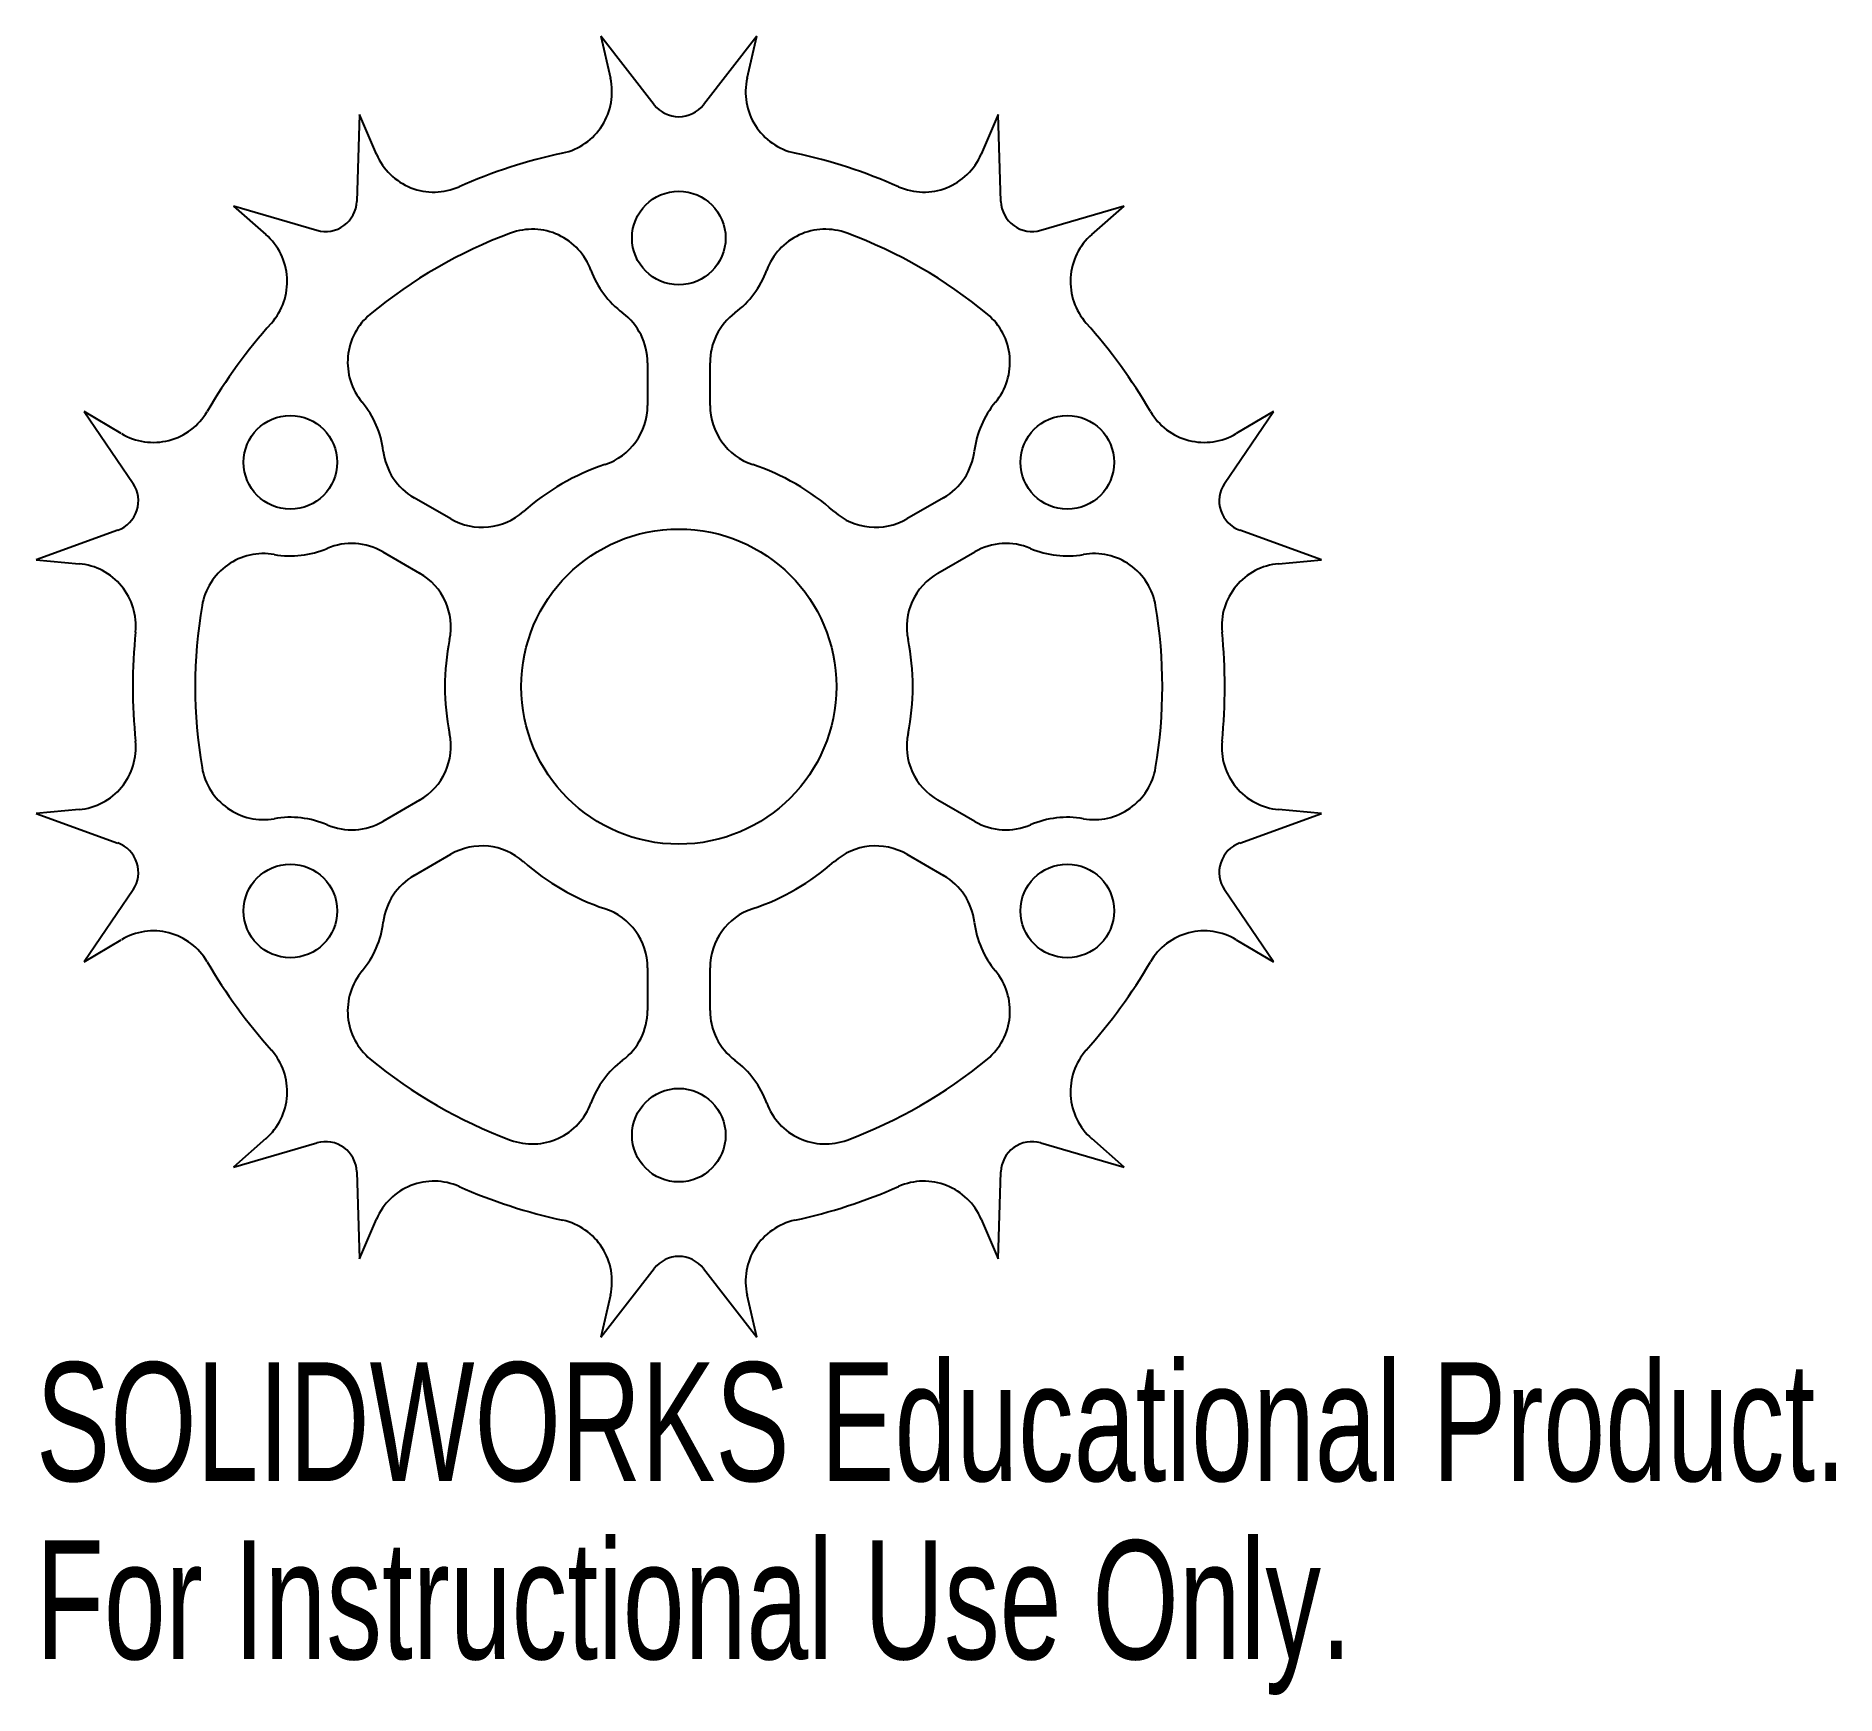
# Model space of a CAD drawing. Header units: inches. Extents: x -1.03 to 1.85, y -1.62 to 1.04.
import ezdxf

# ---------------------------------------------------------------- set-up
doc = ezdxf.new("R2010")
doc.units = ezdxf.units.IN
doc.header["$MEASUREMENT"] = 0
doc.styles.add('SLDTEXTSTYLE0', font='TXT', dxfattribs={"width": 0.7})

msp = doc.modelspace()

# ---------------------------------------------------------------- linework, layer by layer
at = {"color": 7, "linetype": 'Continuous', "lineweight": 25}
for p, q in [((-0.125, 1.0425), (-0.1096, 0.975)), ((-0.0395, 0.9324), (-0.125, 1.0425)), ((0.125, 1.0425), (0.0395, 0.9324)), ((0.1096, 0.975), (0.125, 1.0425)), ((-0.5117, 0.9169), (-0.5161, 0.7776)), ((-0.4844, 0.8532), (-0.5117, 0.9169)), ((0.5117, 0.9169), (0.4844, 0.8532)), ((0.5161, 0.7776), (0.5117, 0.9169)), ((-0.7139, 0.77), (-0.6617, 0.7243)), ((-0.58, 0.7311), (-0.7139, 0.77)), ((0.7139, 0.77), (0.58, 0.7311)), ((0.6617, 0.7243), (0.7139, 0.77)), ((-0.05, 0.5188), (-0.05, 0.4507)), ((0.05, 0.4507), (0.05, 0.5188)), ((-0.9529, 0.441), (-0.8746, 0.3257)), ((-0.8934, 0.4055), (-0.9529, 0.441)), ((0.8746, 0.3257), (0.9529, 0.441)), ((0.9529, 0.441), (0.8934, 0.4055)), ((-0.3653, 0.2686), (-0.4243, 0.3027)), ((0.4243, 0.3027), (0.3653, 0.2686)), ((-0.899, 0.2506), (-1.0301, 0.2033)), ((1.0301, 0.2033), (0.899, 0.2506)), ((-1.0301, 0.2033), (-0.9611, 0.197)), ((-0.4743, 0.2161), (-0.4153, 0.182)), ((0.4153, 0.182), (0.4743, 0.2161)), ((0.9611, 0.197), (1.0301, 0.2033)), ((-0.9611, -0.197), (-1.0301, -0.2033)), ((-0.4153, -0.182), (-0.4743, -0.2161)), ((0.4743, -0.2161), (0.4153, -0.182)), ((1.0301, -0.2033), (0.9611, -0.197)), ((-1.0301, -0.2033), (-0.899, -0.2506)), ((0.899, -0.2506), (1.0301, -0.2033)), ((-0.4243, -0.3027), (-0.3653, -0.2686)), ((0.3653, -0.2686), (0.4243, -0.3027)), ((-0.8746, -0.3257), (-0.9529, -0.441)), ((0.9529, -0.441), (0.8746, -0.3257)), ((-0.9529, -0.441), (-0.8934, -0.4055)), ((0.8934, -0.4055), (0.9529, -0.441)), ((-0.05, -0.4507), (-0.05, -0.5188)), ((0.05, -0.5188), (0.05, -0.4507)), ((-0.6617, -0.7243), (-0.7139, -0.77)), ((-0.7139, -0.77), (-0.58, -0.7311)), ((0.58, -0.7311), (0.7139, -0.77)), ((0.7139, -0.77), (0.6617, -0.7243)), ((-0.5161, -0.7776), (-0.5117, -0.9169)), ((0.5117, -0.9169), (0.5161, -0.7776)), ((-0.5117, -0.9169), (-0.4844, -0.8532)), ((0.4844, -0.8532), (0.5117, -0.9169)), ((-0.125, -1.0425), (-0.0395, -0.9324)), ((0.0395, -0.9324), (0.125, -1.0425)), ((-0.1096, -0.975), (-0.125, -1.0425)), ((0.125, -1.0425), (0.1096, -0.975))]:
    msp.add_line(p, q, dxfattribs=at)
for centre, radius in [((0, 0.7188), 0.075), ((-0.6225, 0.3594), 0.075), ((0.6225, 0.3594), 0.075), ((0, 0), 0.2525), ((-0.6225, -0.3594), 0.075), ((0.6225, -0.3594), 0.075), ((0, -0.7188), 0.075)]:
    msp.add_circle(centre, radius, dxfattribs=at)
for centre, radius, start, end in [((-0.2071, 0.9528), 0.1, 282.2639, 12.8371), ((0.2071, 0.9528), 0.1, 167.1629, 257.7361), ((0, 0.9631), 0.05, 217.8371, 322.1629), ((-0.3925, 0.8925), 0.1, 203.1629, 293.7361), ((0, 0), 0.875, 102.2639, 113.7361), ((0, 0), 0.875, 66.2639, 77.7361), ((0.3925, 0.8925), 0.1, 246.2639, 336.8371), ((-0.5661, 0.7792), 0.05, 253.8371, 358.1629), ((0.5661, 0.7792), 0.05, 181.8371, 286.1629), ((-0.7276, 0.6491), 0.1, 318.2639, 48.8371), ((0, 0), 0.775, 110.3542, 129.6458), ((-0.2348, 0.6329), 0.1, 20.0956, 110.3542), ((0.2348, 0.6329), 0.1, 69.6458, 159.9044), ((0, 0), 0.775, 50.3542, 69.6458), ((0.7276, 0.6491), 0.1, 131.1629, 221.7361), ((0, 0.7188), 0.15, 200.0956, 233.1301), ((0, 0.7188), 0.15, 306.8699, 339.9044), ((0, 0), 0.875, 138.2639, 149.7361), ((-0.4307, 0.5198), 0.1, 129.6458, 219.9044), ((-0.15, 0.5188), 0.1, 0, 53.1301), ((0.15, 0.5188), 0.1, 126.8699, 180), ((0.4307, 0.5198), 0.1, 320.0956, 50.3542), ((0, 0), 0.875, 30.2639, 41.7361), ((-0.8421, 0.4914), 0.1, 239.1629, 329.7361), ((-0.6225, 0.3594), 0.15, 6.8699, 39.9044), ((-0.15, 0.4507), 0.1, 288.4085, 0), ((0.15, 0.4507), 0.1, 180, 251.5915), ((0.6225, 0.3594), 0.15, 140.0956, 173.1301), ((0.8421, 0.4914), 0.1, 210.2639, 300.8371), ((-0.3743, 0.3893), 0.1, 186.8699, 240), ((0.3743, 0.3893), 0.1, 300, 353.1301), ((0, 0), 0.375, 108.4085, 131.5915), ((0, 0), 0.375, 48.4085, 71.5915), ((-0.916, 0.2976), 0.05, 289.8371, 34.1629), ((0.916, 0.2976), 0.05, 145.8371, 250.1629), ((-0.3153, 0.3553), 0.1, 240, 311.5915), ((0.3153, 0.3553), 0.1, 228.4085, 300), ((-0.6655, 0.1131), 0.1, 80.0956, 170.3542), ((-0.6225, 0.3594), 0.15, 260.0956, 293.1301), ((-0.5243, 0.1295), 0.1, 60, 113.1301), ((0.5243, 0.1295), 0.1, 66.8699, 120), ((0.6225, 0.3594), 0.15, 246.8699, 279.9044), ((0.6655, 0.1131), 0.1, 9.6458, 99.9044), ((-0.9701, 0.0974), 0.1, 354.2639, 84.8371), ((-0.4653, 0.0954), 0.1, 348.4085, 60), ((0.4653, 0.0954), 0.1, 120, 191.5915), ((0.9701, 0.0974), 0.1, 95.1629, 185.7361), ((0, 0), 0.775, 170.3542, 189.6458), ((0, 0), 0.775, 350.3542, 9.6458), ((0, 0), 0.875, 174.2639, 185.7361), ((0, 0), 0.875, 354.2639, 5.7361), ((0, 0), 0.375, 168.4085, 191.5915), ((0, 0), 0.375, 348.4085, 11.5915), ((-0.4653, -0.0954), 0.1, 300, 11.5915), ((0.4653, -0.0954), 0.1, 168.4085, 240), ((-0.9701, -0.0974), 0.1, 275.1629, 5.7361), ((0.9701, -0.0974), 0.1, 174.2639, 264.8371), ((-0.6655, -0.1131), 0.1, 189.6458, 279.9044), ((0.6655, -0.1131), 0.1, 260.0956, 350.3542), ((-0.6225, -0.3594), 0.15, 66.8699, 99.9044), ((-0.5243, -0.1295), 0.1, 246.8699, 300), ((0.5243, -0.1295), 0.1, 240, 293.1301), ((0.6225, -0.3594), 0.15, 80.0956, 113.1301), ((-0.916, -0.2976), 0.05, 325.8371, 70.1629), ((-0.3153, -0.3553), 0.1, 48.4085, 120), ((0.3153, -0.3553), 0.1, 60, 131.5915), ((0.916, -0.2976), 0.05, 109.8371, 214.1629), ((0, 0), 0.375, 228.4085, 251.5915), ((0, 0), 0.375, 288.4085, 311.5915), ((-0.3743, -0.3893), 0.1, 120, 173.1301), ((0.3743, -0.3893), 0.1, 6.8699, 60), ((-0.15, -0.4507), 0.1, 0, 71.5915), ((0.15, -0.4507), 0.1, 108.4085, 180), ((-0.8421, -0.4914), 0.1, 30.2639, 120.8371), ((-0.6225, -0.3594), 0.15, 320.0956, 353.1301), ((0.6225, -0.3594), 0.15, 186.8699, 219.9044), ((0.8421, -0.4914), 0.1, 59.1629, 149.7361), ((0, 0), 0.875, 210.2639, 221.7361), ((-0.4307, -0.5198), 0.1, 140.0956, 230.3542), ((0.4307, -0.5198), 0.1, 309.6458, 39.9044), ((0, 0), 0.875, 318.2639, 329.7361), ((-0.15, -0.5188), 0.1, 306.8699, 0), ((0.15, -0.5188), 0.1, 180, 233.1301), ((-0.7276, -0.6491), 0.1, 311.1629, 41.7361), ((0, 0), 0.775, 230.3542, 249.6458), ((0, -0.7188), 0.15, 126.8699, 159.9044), ((0, -0.7188), 0.15, 20.0956, 53.1301), ((0, 0), 0.775, 290.3542, 309.6458), ((0.7276, -0.6491), 0.1, 138.2639, 228.8371), ((-0.2348, -0.6329), 0.1, 249.6458, 339.9044), ((0.2348, -0.6329), 0.1, 200.0956, 290.3542), ((-0.5661, -0.7792), 0.05, 1.8371, 106.1629), ((0.5661, -0.7792), 0.05, 73.8371, 178.1629), ((-0.3925, -0.8925), 0.1, 66.2639, 156.8371), ((0, 0), 0.875, 246.2639, 257.7361), ((0, 0), 0.875, 282.2639, 293.7361), ((0.3925, -0.8925), 0.1, 23.1629, 113.7361), ((-0.2071, -0.9528), 0.1, 347.1629, 77.7361), ((0.2071, -0.9528), 0.1, 102.2639, 192.8371), ((0, -0.9631), 0.05, 37.8371, 142.1629)]:
    msp.add_arc(centre, radius, start, end, dxfattribs=at)

# ---------------------------------------------------------------- texts
at = {"color": 7, "linetype": 'Continuous', "char_height": 0.1903, "attachment_point": 1, "style": 'SLDTEXTSTYLE0'}
for s, insert in [('SOLIDWORKS Educational Product.', (-1.0301, -1.0827)), ('For Instructional Use Only.', (-1.0301, -1.3681))]:
    msp.add_mtext(s, dxfattribs=dict(at, insert=insert))

doc.saveas('drawing.dxf')
